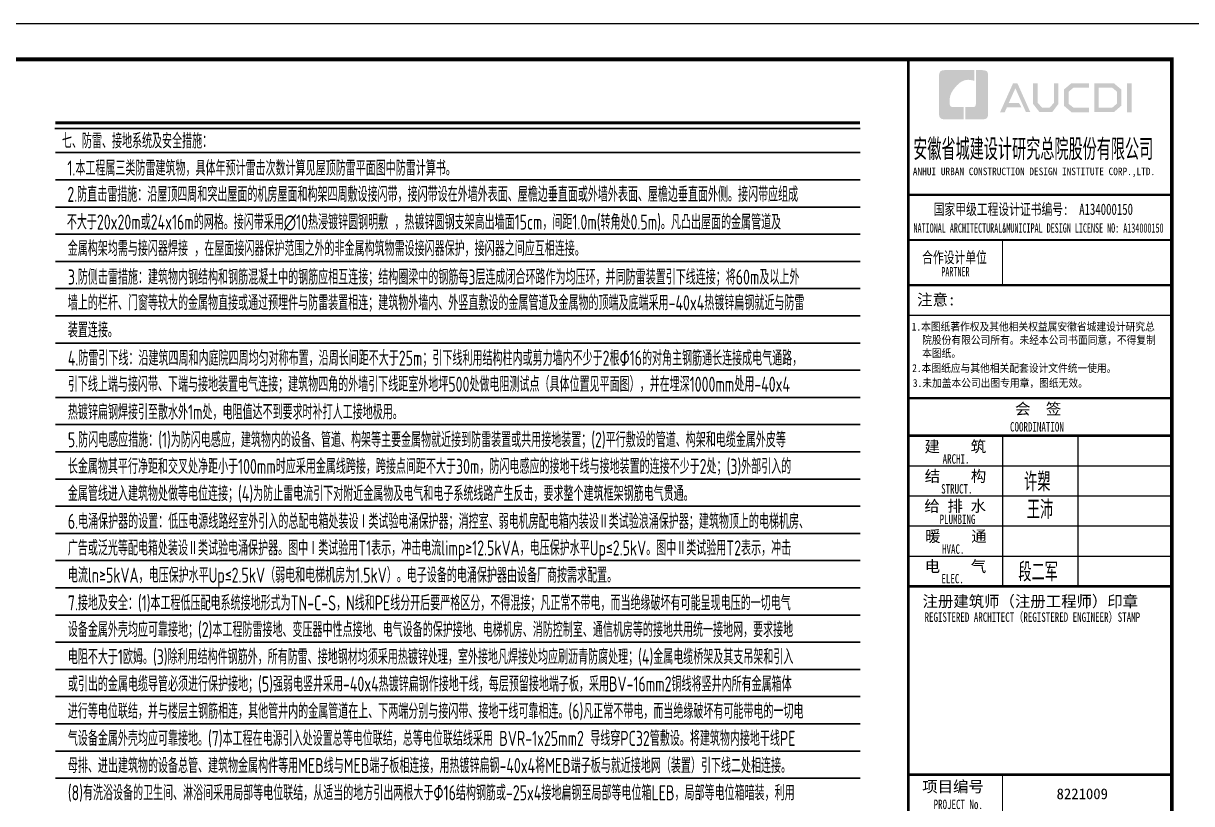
# Model space of a CAD drawing. Extents: x 3753737 to 4713801, y -857380 to 24339.
# Drawn here: x 4482833 to 4513871, y -608347 to -587623 of the extents above; entities that cross this region are included whole.
import ezdxf

# ---------------------------------------------------------------- set-up
doc = ezdxf.new("R2010")
doc.units = 0
doc.header["$LTSCALE"] = 1000
doc.header["$MEASUREMENT"] = 0
doc.layers.get('0').update_dxf_attribs({"linetype": 'CONTINUOUS'})
for name, color, linetype in [('!!电气', 1, 'CONTINUOUS'), ('PUB_TITLE', 4, 'CONTINUOUS'), ('TEL_TEXT', 7, 'CONTINUOUS'), ('图签文字', 4, 'CONTINUOUS')]:
    doc.layers.add(name, color=color, linetype=linetype)
doc.layers.add('图框', color=147, linetype='CONTINUOUS', lineweight=20)
doc.layers.add('图签', color=147, linetype='CONTINUOUS', lineweight=18)
doc.styles.add('HT', font='simhei.ttf')
doc.styles.add('TSSD_Dimension', font='Tssdeng.shx', dxfattribs={"width": 0.7, "bigfont": 'tssdchn.shx'})
doc.styles.add('宋体', font='', dxfattribs={"height": 4})
doc.styles.add('建筑图签-1', font='simhei.ttf', dxfattribs={"width": 0.7})
doc.styles.add('建筑图签-2', font='TXT.shx', dxfattribs={"width": 0.5, "bigfont": 'HZTXT.shx'})
doc.styles.get('宋体').set_extended_font_data('SimSun')

# ---------------------------------------------------------------- blocks, each defined once
blk = doc.blocks.new('院标1')
h = blk.add_hatch(color=150)
h.dxf.hatch_style = 1
h.set_gradient(color1=(33, 113, 253), color2=(33, 113, 253), tint=1, name='INVCURVED')
edge = h.paths.add_edge_path()
edge.add_spline(control_points=[(116373, 648379), (116379, 648379), (116382, 648379), (116391, 648379), (116391, 648379), (116391, 648379), (116616, 648379), (116616, 648379), (116616, 648379), (116616, 648379), (116616, 648054), (116616, 648054), (116616, 648054), (116616, 648054), (116108, 648054), (116108, 648054), (116108, 648054), (116028, 648054), (115963, 648111), (115963, 648199), (115963, 648199), (115963, 648199), (115963, 649215), (115963, 649215), (115963, 649215), (115963, 649295), (116018, 649360), (116108, 649360), (116108, 649360), (116108, 649360), (116897, 649360), (116897, 649360), (116897, 649360), (116897, 649360), (116897, 649080), (116897, 649080), (116897, 649080), (116897, 649080), (116566, 649140), (116356, 648859), (116356, 648859), (116245, 648719), (116240, 648545), (116247, 648466), (116247, 648466), (116254, 648386), (116247, 648466), (116247, 648466), (116247, 648466), (116247, 648466), (116258, 648374), (116373, 648379)], knot_values=[0, 0, 0, 0, 0.071429, 0.071429, 0.071429, 0.107143, 0.142857, 0.142857, 0.142857, 0.178571, 0.214286, 0.214286, 0.214286, 0.25, 0.285714, 0.285714, 0.285714, 0.321429, 0.357143, 0.357143, 0.357143, 0.392857, 0.428571, 0.428571, 0.428571, 0.464286, 0.5, 0.5, 0.5, 0.535714, 0.571429, 0.571429, 0.571429, 0.607143, 0.642857, 0.642857, 0.642857, 0.678571, 0.714286, 0.714286, 0.714286, 0.75, 0.785714, 0.785714, 0.785714, 0.821429, 0.857143, 0.857143, 0.857143, 0.928571, 1, 1, 1, 1], degree=3, periodic=0)
h = blk.add_hatch(color=150)
h.dxf.hatch_style = 1
h.set_gradient(color1=(33, 113, 253), color2=(33, 113, 253), tint=1, name='INVCURVED')
edge = h.paths.add_edge_path()
edge.add_spline(control_points=[(117268, 649215), (117268, 649215), (117268, 648199), (117268, 648199), (117268, 648199), (117268, 648114), (117212, 648054), (117123, 648054), (117123, 648054), (117123, 648054), (116663, 648054), (116663, 648054), (116663, 648054), (116663, 648054), (116663, 648379), (116663, 648379), (116663, 648379), (116663, 648379), (116865, 648379), (116865, 648379), (116865, 648379), (116907, 648379), (116941, 648413), (116941, 648455), (116941, 648455), (116941, 648455), (116941, 649360), (116941, 649360), (116941, 649360), (116941, 649360), (117123, 649360), (117123, 649360), (117123, 649360), (117204, 649360), (117268, 649306), (117268, 649215)], knot_values=[0, 0, 0, 0, 0.1, 0.1, 0.1, 0.15, 0.2, 0.2, 0.2, 0.25, 0.3, 0.3, 0.3, 0.35, 0.4, 0.4, 0.4, 0.45, 0.5, 0.5, 0.5, 0.55, 0.6, 0.6, 0.6, 0.65, 0.7, 0.7, 0.7, 0.75, 0.8, 0.8, 0.8, 0.9, 1, 1, 1, 1], degree=3, periodic=0)
blk = doc.blocks.new('A$C3F400FEA')
at = {"layer": 'PUB_TITLE'}
h = blk.add_hatch(color=147, dxfattribs=at)
h.paths.add_polyline_path([(3308, 39358), (3434, 39358), (3434, 38588), (3308, 38588)])
h.paths.add_polyline_path([(2556, 39242), (2556, 38716), (2916, 38716), (3040, 38822), (3040, 39141), (2920, 39242)], flags=16)
h.paths.add_polyline_path([(2438, 39360), (2438, 38597), (2960, 38597), (3159, 38768), (3159, 39196), (2963, 39360)])
h.paths.add_polyline_path([(2295, 39363), (2295, 39248), (1888, 39248), (1755, 39137), (1755, 38817), (1888, 38715), (2297, 38715), (2297, 38593), (1833, 38593), (1631, 38767), (1631, 39196), (1829, 39363)])
h.paths.add_polyline_path([(812, 39361), (932, 39361), (932, 38851), (1046, 38719), (1257, 38719), (1371, 38851), (1371, 39361), (1485, 39361), (1485, 38814), (1321, 38597), (983, 38597), (812, 38816)])
h.paths.add_polyline_path([(280, 39360), (397, 39360), (739, 38596), (623, 38596), (342, 39230), (167, 38842), (438, 38842), (499, 38726), (118, 38726), (59, 38594), (-64, 38594)])
at = {"layer": '图框'}
for p, q in [((-2500, 36400), (4500, 36400)), ((-2500, 36400), (4500, 36400)), ((-2500, 35200), (4500, 35200))]:
    blk.add_line(p, q, dxfattribs=at)
for points, const_width in [([(-2500, 0), (-2500, 40000)], 70), ([(-2500, 36400), (4500, 36400)], 60), ([(-2500, 35200), (4500, 35200)], 60), ([(-2500, 35200), (4500, 35200)], 60), ([(0, 35200), (0, 34000)], 35), ([(-2500, 34000), (4500, 34000)], 60), ([(-2500, 34000), (4500, 34000)], 60), ([(-2500, 33199), (4500, 33199)], 35), ([(-2492, 31000), (4508, 31000)], 60), ([(-2492, 30000), (4508, 30000)], 70), ([(-2492, 30000), (4508, 30000)], 70), ([(8, 30000), (8, 26000)], 35), ([(2008, 30000), (2008, 26000)], 35), ([(-2492, 29200), (4508, 29200)], 35), ([(-2492, 28400), (4508, 28400)], 35), ([(-2492, 27600), (4508, 27600)], 35), ([(-2492, 26800), (4508, 26800)], 35), ([(-2492, 26000), (4508, 26000)], 70), ([(-2500, 21000), (4500, 21000)], 70), ([(-2500, 21000), (4500, 21000)], 70), ([(0, 17000), (0, 21000)], 35)]:
    blk.add_lwpolyline(points, dxfattribs=dict(at, const_width=const_width))
blk.add_blockref('院标1', (-117649, -609649))
at = {"layer": 'PUB_TITLE', "style": 'HT', "width": 0.88}
for s, p in [('1.本图纸著作权及其他相关权益属安徽省城建设计研究总', (-2414, 32793)), ('院股份有限公司所有。未经本公司书面同意，不得复制', (-2135, 32439)), ('本图纸。', (-2135, 32089)), (' 2.本图纸应与其他相关配套设计文件统一使用。 ', (-2525, 31692)), ('3.未加盖本公司出图专用章，图纸无效。', (-2382, 31297))]:
    blk.add_text(s, height=210, dxfattribs=at).set_placement(p)
at = {"layer": '图签', "color": 154, "style": '宋体'}
blk.add_text('8221009', height=286.7, dxfattribs=at).set_placement((1437, 20347))
at = {"layer": '图签文字', "color": 7, "style": '建筑图签-1'}
for s, height, width, p in [('安徽省城建设计研究总院股份有限公司', 500, 0.55, (-2372, 37377)), ('国家甲级工程设计证书编号:  A134000150', 300, 0.7, (-1828, 35867)), ('合作设计单位', 300, 0.7, (-2135, 34590))]:
    blk.add_text(s, height=height, dxfattribs=dict(at, width=width)).set_placement(p)
at = {"layer": '图签文字', "linetype": 'Continuous', "style": '建筑图签-1', "width": 0.91}
blk.add_text('ANHUI URBAN CONSTRUCTION DESIGN INSTITUTE CORP.,LTD.', height=200, dxfattribs=at).set_placement((-2382, 36922))
at = {"layer": '图签文字', "style": '建筑图签-1'}
for s, width, p in [('NATIONAL ARCHITECTURAL&MUNICIPAL DESIGN LICENSE NO: A134000150', 0.6, (-2363, 35394)), ('PARTNER', 0.6, (-1625, 34233)), ('COORDINATION', 0.7, (200, 30113)), ('ARCHI.', 0.7, (-1591, 29261)), ('STRUCT.', 0.7, (-1630, 28465)), ('PLUMBING', 0.7, (-1671, 27658)), ('HVAC.', 0.7, (-1606, 26865)), ('ELEC.', 0.7, (-1622, 26080)), ('REGISTERED ARCHITECT（REGISTERED ENGINEER）STAMP', 0.7, (-2071, 25058)), ('PROJECT No.', 0.7, (-1830, 20085, -1799))]:
    blk.add_text(s, height=250, dxfattribs=dict(at, width=width)).set_placement(p)
at = {"layer": '图签文字', "color": 7, "style": '建筑图签-1'}
for s, p in [('注意:', (-2269, 33463)), ('会  签', (335, 30567)), ('建    筑', (-2070, 29566)), ('结    构', (-2066, 28779)), ('给 排 水', (-2075, 27985)), ('暖    通', (-2057, 27182)), ('电    气', (-2067, 26382)), ('注册建筑师（注册工程师）印章', (-2125, 25453)), ('项目编号', (-2132, 20532))]:
    blk.add_text(s, height=300, dxfattribs=at).set_placement(p)
at = {"layer": '图签文字', "color": 1, "style": '建筑图签-2', "width": 0.7}
for s, p in [('许槊', (575, 28528)), ('王沛', (646, 27787)), ('段二军', (421, 26131))]:
    blk.add_text(s, height=500, dxfattribs=at).set_placement(p)

msp = doc.modelspace()

# ---------------------------------------------------------------- linework, layer by layer
at = {"layer": 'TEL_TEXT', "color": 0}
for p, q in [((4483672.7, -590418.2), (4505061.1, -590418.2)), ((4483691, -593946.4), (4505061.1, -593946.4)), ((4483691, -594668.8), (4505061.1, -594668.8)), ((4483691, -595391.3), (4505061.1, -595391.3)), ((4483691, -596113.7), (4505061.1, -596113.7)), ((4483691, -596836.2), (4505061.1, -596836.2)), ((4483691, -597558.7), (4505061.1, -597558.7)), ((4483691, -598281.1), (4505061.1, -598281.1)), ((4483691, -599003.6), (4505061.1, -599003.6)), ((4483691, -599726), (4505061.1, -599726)), ((4483691, -600448.5), (4505061.1, -600448.5)), ((4483691, -601170.9), (4505061.1, -601170.9)), ((4483691, -601893.4), (4505061.1, -601893.4)), ((4483691, -602615.8), (4505061.1, -602615.8)), ((4483691, -603338.3), (4505061.1, -603338.3)), ((4483691, -604060.8), (4505061.1, -604060.8)), ((4483691, -604783.2), (4505061.1, -604783.2)), ((4483691, -605505.7), (4505061.1, -605505.7)), ((4483691, -606228.1), (4505061.1, -606228.1)), ((4483691, -606950.6), (4505061.1, -606950.6)), ((4483691, -607673), (4505061.1, -607673))]:
    msp.add_line(p, q, dxfattribs=at)
at = {"layer": 'TEL_TEXT'}
for p, q in [((4483691, -591056.6), (4505061.1, -591056.6)), ((4483691, -591779), (4505061.1, -591779)), ((4483691, -592501.5), (4505061.1, -592501.5)), ((4483691, -593223.9), (4505061.1, -593223.9))]:
    msp.add_line(p, q, dxfattribs=at)
at = {"layer": 'TEL_TEXT', "color": 0, "const_width": 85}
msp.add_lwpolyline([(4505061.1, -590265), (4483686.7, -590265)], dxfattribs=at)
at = {"layer": '图框'}
msp.add_lwpolyline([(4454946.2, -587623), (4514346, -587623), (4514346, -629577.2), (4454946.2, -629577.2)], close=True, dxfattribs=at)
at = {"layer": '图框', "const_width": 100}
msp.add_lwpolyline([(4457446.2, -628577.2), (4513346.2, -628577.2), (4513346.2, -588577.2), (4457446.2, -588577.2)], close=True, dxfattribs=at)

# ---------------------------------------------------------------- block references
at = {"layer": '!!电气'}
msp.add_blockref('A$C3F400FEA', (4508846.2, -628576.8), dxfattribs=at)

# ---------------------------------------------------------------- texts
at = {"layer": 'TEL_TEXT', "style": 'TSSD_Dimension', "width": 0.7}
for s, p in [('七、防雷、接地系统及安全措施：', (4483858.2, -590945.5)), ('1.本工程属三类防雷建筑物，具体年预计雷击次数计算见屋顶防雷平面图中防雷计算书。', (4484002.9, -591667.9)), ('2.防直击雷措施：沿屋顶四周和突出屋面的机房屋面和构架四周敷设接闪带，接闪带设在外墙外表面、屋檐边垂直面或外墙外表面、屋檐边垂直面外侧。接闪带应组成', (4484002.9, -592363.5)), ('不大于20x20m或24x16m的网格。接闪带采用∅10热浸镀锌圆钢明敷 ，热镀锌圆钢支架高出墙面15cm，间距1.0m(转角处0.5m)。凡凸出屋面的金属管道及', (4483989.2, -593100.3)), ('金属构架均需与接闪器焊接 ，在屋面接闪器保护范围之外的非金属构筑物需设接闪器保护，接闪器之间应互相连接。', (4484013.4, -593802.1)), ('3.防侧击雷措施：建筑物内钢结构和钢筋混凝土中的钢筋应相互连接；结构圈梁中的钢筋每3层连成闭合环路作为均压环，并同防雷装置引下线连接；将60m及以上外', (4484015.7, -594560.5)), ('墙上的栏杆、门窗等较大的金属物直接或通过预埋件与防雷装置相连；建筑物外墙内、外竖直敷设的金属管道及金属物的顶端及底端采用-40x4热镀锌扁钢就近与防雷', (4484015.6, -595244.1)), ('装置连接。', (4484015.6, -595966.5)), ('4.防雷引下线：沿建筑四周和内庭院四周均匀对称布置，沿周长间距不大于25m；引下线利用结构柱内或剪力墙内不少于2根Φ16的对角主钢筋通长连接成电气通路，', (4484015.6, -596714.7)), ('引下线上端与接闪带、下端与接地装置电气连接；建筑物四角的外墙引下线距室外地坪500处做电阻测试点（具体位置见平面图），并在埋深1000mm处用-40x4', (4484015.6, -597406.9)), ('热镀锌扁钢焊接引至散水外1m处，电阻值达不到要求时补打人工接地极用。', (4484015.6, -598145)), ('5.防闪电感应措施：(1)为防闪电感应，建筑物内的设备、管道、构架等主要金属物就近接到防雷装置或共用接地装置；(2)平行敷设的管道、构架和电缆金属外皮等', (4484015.6, -598882.1)), ('长金属物其平行净距和交叉处净距小于100mm时应采用金属线跨接，跨接点间距不大于30m，防闪电感应的接地干线与接地装置的连接不少于2处；(3)外部引入的', (4484015.6, -599589.9)), ('金属管线进入建筑物处做等电位连接；(4)为防止雷电流引下对附近金属物及电气和电子系统线路产生反击，要求整个建筑框架钢筋电气贯通。', (4484015.6, -600312.3)), ('6.电涌保护器的设置：低压电源线路经室外引入的总配电箱处装设Ⅰ类试验电涌保护器；消控室、弱电机房配电箱内装设Ⅱ类试验浪涌保护器；建筑物顶上的电梯机房、', (4484015.6, -601049.4)), ('广告或泛光等配电箱处装设Ⅱ类试验电涌保护器。图中Ⅰ类试验用T1表示，冲击电流limp≥12.5kVA，电压保护水平Up≤2.5kV。图中Ⅱ类试验用T2表示，冲击', (4484015.6, -601757.2)), ('电流ln≥5kVA，电压保护水平Up≤2.5kV（弱电和电梯机房为1.5kV）。电子设备的电涌保护器由设备厂商按需求配置。', (4484015.6, -602479.7)), ('7.接地及安全：(1)本工程低压配电系统接地形式为TN-C-S，N线和PE线分开后要严格区分，不得混接；凡正常不带电，而当绝缘破坏有可能呈现电压的一切电气', (4484015.6, -603216.8)), ('设备金属外壳均应可靠接地；(2)本工程防雷接地、变压器中性点接地、电气设备的保护接地、电梯机房、消防控制室、通信机房等的接地共用统一接地网，要求接地', (4484015.6, -603924.6)), ('电阻不大于1欧姆。(3)除利用结构件钢筋外，所有防雷、接地钢材均须采用热镀锌处理，室外接地凡焊接处均应刷沥青防腐处理；(4)金属电缆桥架及其支吊架和引入', (4484015.6, -604647.1)), ('或引出的金属电缆导管必须进行保护接地；(5)强弱电竖井采用-40x4热镀锌扁钢作接地干线，每层预留接地端子板，采用BV-16mm2铜线将竖井内所有金属箱体', (4484015.6, -605369.5)), ('进行等电位联结，并与楼层主钢筋相连，其他管井内的金属管道在上、下两端分别与接闪带、接地干线可靠相连。(6)凡正常不带电，而当绝缘破坏有可能带电的一切电', (4484015.6, -606092)), ('气设备金属外壳均应可靠接地。(7)本工程在电源引入处设置总等电位联结，总等电位联结线采用 BVR-1x25mm2 导线穿PC32管敷设。将建筑物内接地干线PE', (4484015.6, -606814.4)), ('母排、进出建筑物的设备总管、建筑物金属构件等用MEB线与MEB端子板相连接，用热镀锌扁钢-40x4将MEB端子板与就近接地网（装置）引下线二处相连接。', (4484015.6, -607536.9)), ('(8)有洗浴设备的卫生间、淋浴间采用局部等电位联结，从适当的地方引出两根大于Φ16结构钢筋或-25x4接地扁钢至局部等电位箱LEB，局部等电位箱暗装，利用', (4484015.6, -608259.3))]:
    msp.add_text(s, height=400, dxfattribs=at).set_placement(p)

doc.saveas('drawing.dxf')
